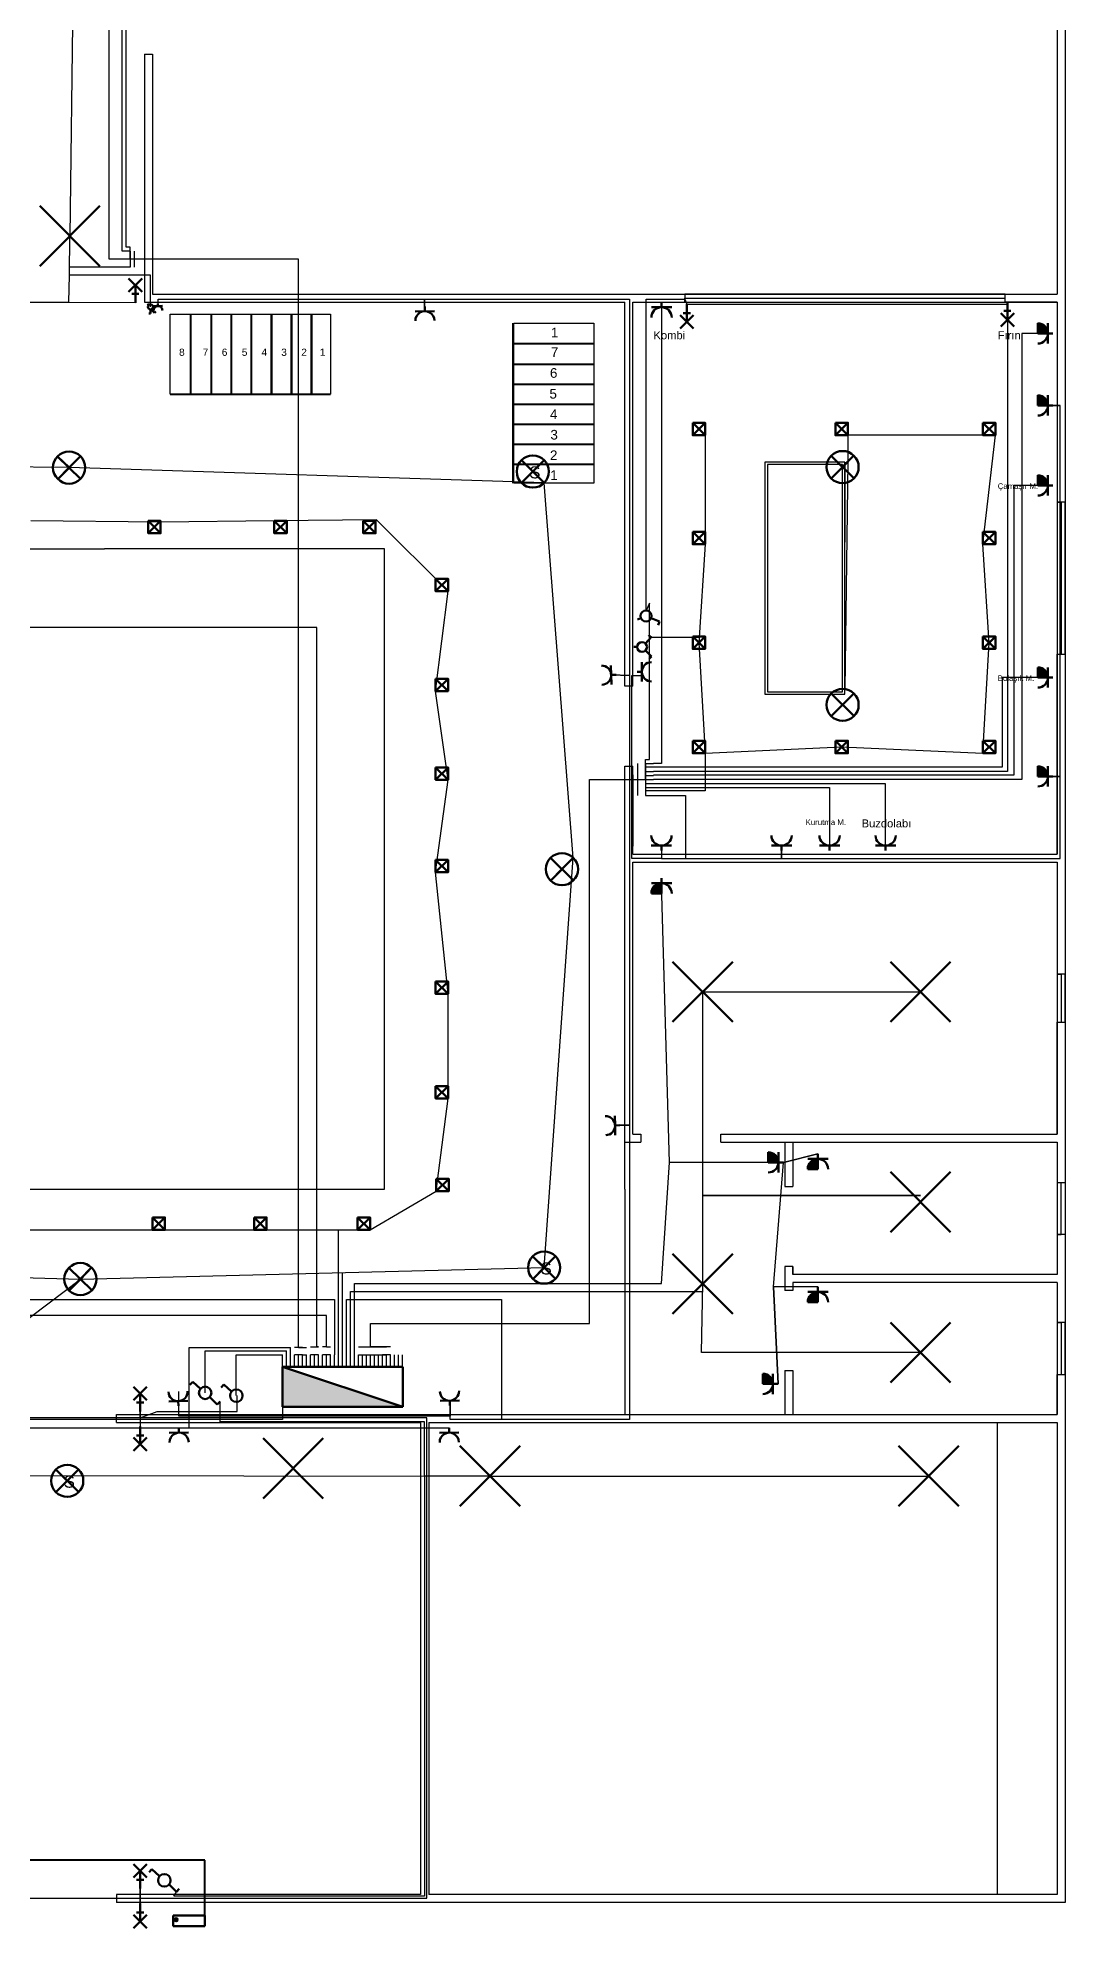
# Model space of a CAD drawing. Header units: millimetres. Extents: x 27207 to 63174, y 4783 to 28482.
# Drawn here: x 56600 to 57883, y 14230 to 16593 of the extents above; entities that cross this region are included whole.
import ezdxf

# ---------------------------------------------------------------- set-up
doc = ezdxf.new("R2010")
doc.units = ezdxf.units.MM
doc.header["$LTSCALE"] = 20
doc.linetypes.add('ACAD_ISO04W100', pattern=[30, 24, -3, 0, -3])
doc.layers.add('linye', color=200, linetype='Continuous')
doc.layers.add('semboller-tablosu', color=3, linetype='Continuous', lineweight=70)
doc.layers.add('Zil Zayıf Akım', color=241, linetype='ACAD_ISO04W100', lineweight=40)
doc.styles.add('Arial_3', font='Arial Unicode MS.ttf', dxfattribs={"height": 3})

msp = doc.modelspace()

# ---------------------------------------------------------------- hatches: boundary and pattern name
at = {"layer": 'semboller-tablosu'}
h = msp.add_hatch(color=7, dxfattribs=at)
h.dxf.hatch_style = 2
h.paths.add_polyline_path([(57848.452, 16223.2), (57861.137, 16223.2, 0.41421356), (57848.452, 16235.885)])
h = msp.add_hatch(color=7, dxfattribs=at)
h.dxf.hatch_style = 2
h.paths.add_polyline_path([(57848.452, 16133.2), (57861.137, 16133.2, 0.41421356), (57848.452, 16145.885)])
h = msp.add_hatch(color=7, dxfattribs=at)
h.dxf.hatch_style = 2
h.paths.add_polyline_path([(57848.452, 16033.2), (57861.137, 16033.2, 0.41421356), (57848.452, 16045.885)])
h = msp.add_hatch(color=7, dxfattribs=at)
h.dxf.hatch_style = 2
h.paths.add_polyline_path([(57848.452, 15793.2), (57861.137, 15793.2, 0.41421356), (57848.452, 15805.885)])
h = msp.add_hatch(color=7, dxfattribs=at)
h.dxf.hatch_style = 2
h.paths.add_polyline_path([(57848.452, 15669.631), (57861.137, 15669.631, 0.41421356), (57848.452, 15682.316)])
h = msp.add_hatch(color=7, dxfattribs=at)
h.dxf.hatch_style = 2
h.paths.add_polyline_path([(57378.516, 15523.46), (57378.516, 15536.145, 0.41421356), (57365.831, 15523.46)])
h = msp.add_hatch(color=7, dxfattribs=at)
h.dxf.hatch_style = 2
h.paths.add_polyline_path([(57511.865, 15187.278), (57524.551, 15187.278, 0.41421356), (57511.865, 15199.963)])
h = msp.add_hatch(color=7, dxfattribs=at)
h.dxf.hatch_style = 2
h.paths.add_polyline_path([(57573.892, 15178.944), (57573.892, 15191.629, 0.41421356), (57561.207, 15178.944)])
h = msp.add_hatch(color=7, dxfattribs=at)
h.dxf.hatch_style = 2
h.paths.add_polyline_path([(57573.892, 15012.659), (57573.892, 15025.344, 0.41421356), (57561.207, 15012.659)])
h = msp.add_hatch(color=7, dxfattribs=at)
h.dxf.hatch_style = 2
h.paths.add_polyline_path([(57055.564, 14881.665), (56905.058, 14931.833), (56905.058, 14881.665)])
h = msp.add_hatch(color=7, dxfattribs=at)
h.dxf.hatch_style = 2
h.paths.add_polyline_path([(57505.067, 14910.422), (57517.752, 14910.422, 0.41421356), (57505.067, 14923.107)])
h = msp.add_hatch(color=7, dxfattribs=at)
h.dxf.hatch_style = 2
h.paths.add_polyline_path([(56770.39, 14240.792, 1), (56774.269, 14240.792, 1)])

# ---------------------------------------------------------------- linework, layer by layer
for p, q in [((57882.694, 18282.316), (57882.694, 14262.316)), ((57872.694, 17062.316), (57872.694, 16272.316)), ((56732.694, 16572.316), (56732.694, 16272.316)), ((56732.694, 16572.316), (56742.694, 16572.316)), ((56742.694, 16572.316), (56742.694, 16272.316)), ((56732.694, 16272.316), (56732.694, 16262.316)), ((56732.694, 16262.316), (57332.694, 16262.316)), ((56742.694, 16272.316), (57872.694, 16272.316)), ((57332.694, 15953.944), (57332.694, 16262.316)), ((57342.694, 16262.316), (57872.694, 16262.316)), ((57342.694, 15953.944), (57342.694, 16262.316)), ((57807.694, 16272.316), (57407.694, 16272.316)), ((57407.694, 16272.316), (57407.694, 16262.316)), ((57407.694, 16262.316), (57407.694, 16267.316)), ((57407.694, 16267.316), (57807.694, 16267.316)), ((57807.694, 16262.316), (57807.694, 16272.316)), ((57872.694, 16262.316), (57807.694, 16262.316)), ((57872.694, 16262.316), (57872.694, 15572.316)), ((56765.017, 16147.458), (56765.017, 16247.458)), ((56765.017, 16247.458), (56965.017, 16247.458)), ((56790.017, 16147.458), (56790.017, 16247.458)), ((56791.017, 16147.458), (56791.017, 16247.458)), ((56796.541, 16247.458), (56835.03, 16247.458)), ((56816.017, 16147.458), (56816.017, 16247.458)), ((56817.017, 16147.458), (56817.017, 16247.458)), ((56841.017, 16147.458), (56841.017, 16247.458)), ((56842.017, 16147.458), (56842.017, 16247.458)), ((56866.017, 16147.458), (56866.017, 16247.458)), ((56867.017, 16147.458), (56867.017, 16247.458)), ((56887.412, 16247.458), (56942.739, 16247.458)), ((56891.017, 16147.458), (56891.017, 16247.458)), ((56892.017, 16147.458), (56892.017, 16247.458)), ((56916.017, 16147.458), (56916.017, 16247.458)), ((56917.017, 16147.458), (56917.017, 16247.458)), ((56941.017, 16147.458), (56941.017, 16247.458)), ((56942.017, 16147.458), (56942.017, 16247.458)), ((56965.017, 16247.458), (56965.017, 16147.458)), ((57192.881, 16036.191), (57192.881, 16236.191)), ((57193.881, 16036.191), (57193.881, 16236.191)), ((57193.881, 16236.191), (57293.881, 16236.191)), ((57293.881, 16236.191), (57293.881, 16036.191)), ((56965.017, 16216.671), (56965.017, 16171.571)), ((57193.881, 16211.191), (57293.881, 16211.191)), ((57193.881, 16210.191), (57293.881, 16210.191)), ((57193.881, 16185.191), (57293.881, 16185.191)), ((57193.881, 16184.191), (57293.881, 16184.191)), ((57293.881, 16204.667), (57293.881, 16166.178)), ((57193.881, 16160.191), (57293.881, 16160.191)), ((57193.881, 16159.191), (57293.881, 16159.191)), ((56965.017, 16147.458), (56765.017, 16147.458)), ((56965.017, 16146.458), (56765.017, 16146.458)), ((57193.881, 16135.191), (57293.881, 16135.191)), ((57193.881, 16134.191), (57293.881, 16134.191)), ((57293.881, 16113.796), (57293.881, 16058.468)), ((57193.881, 16110.191), (57293.881, 16110.191)), ((57193.881, 16109.191), (57293.881, 16109.191)), ((57193.881, 16085.191), (57293.881, 16085.191)), ((57193.881, 16084.191), (57293.881, 16084.191)), ((57193.881, 16060.191), (57293.881, 16060.191)), ((57193.881, 16059.191), (57293.881, 16059.191)), ((57293.881, 16036.191), (57193.881, 16036.191)), ((57263.094, 16036.191), (57217.994, 16036.191)), ((57882.694, 16012.316), (57872.694, 16012.316)), ((57872.694, 16012.316), (57877.694, 16012.316)), ((57877.694, 16012.316), (57877.694, 15822.316)), ((57882.694, 15822.316), (57882.694, 16012.316)), ((56582.694, 15953.944), (56682.694, 15953.944)), ((57032.694, 15953.944), (56682.694, 15953.944)), ((57032.694, 15153.944), (57032.694, 15953.944)), ((57332.694, 15782.316), (57332.694, 15953.944)), ((57342.694, 15782.316), (57342.694, 15953.944)), ((57872.694, 15572.316), (57872.694, 15822.316)), ((57872.694, 15822.316), (57882.694, 15822.316)), ((57332.694, 15682.316), (57342.694, 15682.316)), ((57332.694, 15153.944), (57332.694, 15582.316)), ((57342.694, 15572.316), (57342.694, 15582.316)), ((57342.694, 15572.316), (57342.694, 15582.316)), ((57342.694, 15572.316), (57872.694, 15572.316)), ((57342.694, 15562.316), (57872.694, 15562.316)), ((57342.694, 15222.316), (57342.694, 15562.316)), ((57872.694, 15562.316), (57872.694, 15222.316)), ((57882.694, 15422.316), (57872.694, 15422.316)), ((57872.694, 15422.316), (57877.694, 15422.316)), ((57877.694, 15422.316), (57877.694, 15362.316)), ((57882.694, 15362.316), (57882.694, 15422.316)), ((57872.694, 15222.316), (57872.694, 15362.316)), ((57872.694, 15362.316), (57882.694, 15362.316)), ((57342.694, 15222.316), (57352.694, 15222.316)), ((57342.694, 15222.316), (57352.694, 15222.316)), ((57352.694, 15222.316), (57352.694, 15212.316)), ((57452.694, 15222.316), (57872.694, 15222.316)), ((57452.694, 15212.316), (57452.694, 15222.316)), ((57332.694, 15212.316), (57352.694, 15212.316)), ((57452.694, 15212.316), (57872.694, 15212.316)), ((57532.694, 15212.316), (57532.694, 15157.316)), ((57542.694, 15212.316), (57542.694, 15157.316)), ((57872.694, 15212.316), (57872.694, 15047.316)), ((57872.694, 15212.316), (57872.694, 15052.316)), ((57872.694, 15212.316), (57872.694, 15162.316)), ((56232.694, 15153.944), (57032.694, 15153.944)), ((57332.694, 15153.944), (57332.694, 14872.316)), ((57532.694, 15157.316), (57542.694, 15157.316)), ((57872.694, 15162.316), (57882.694, 15162.316)), ((57877.694, 15097.316), (57877.694, 15162.316)), ((57882.694, 15162.316), (57882.694, 15097.316)), ((57882.694, 15097.316), (57872.694, 15097.316)), ((57872.694, 15097.316), (57877.694, 15097.316)), ((57532.694, 15057.316), (57532.694, 15027.316)), ((57542.694, 15057.316), (57532.694, 15057.316)), ((57542.694, 15057.316), (57542.694, 15047.316)), ((57542.694, 15047.316), (57542.694, 15057.316)), ((57542.694, 15027.316), (57532.694, 15027.316)), ((57872.694, 15047.316), (57542.694, 15047.316)), ((57542.694, 15037.316), (57542.694, 15027.316)), ((57872.694, 15037.316), (57542.694, 15037.316)), ((57542.694, 15037.316), (57542.694, 15027.316)), ((57872.694, 15037.316), (57872.694, 14872.316)), ((57882.694, 14987.316), (57872.694, 14987.316)), ((57872.694, 14987.316), (57877.694, 14987.316)), ((57877.694, 14987.316), (57877.694, 14922.316)), ((57882.694, 14922.316), (57882.694, 14987.316)), ((57532.694, 14927.316), (57532.694, 14872.316)), ((57532.694, 14927.316), (57542.694, 14927.316)), ((57542.694, 14927.316), (57542.694, 14872.316)), ((57872.694, 14872.316), (57872.694, 14922.316)), ((57872.694, 14922.316), (57882.694, 14922.316)), ((56697.694, 14872.316), (57872.694, 14872.316)), ((56697.694, 14862.316), (56697.694, 14872.316)), ((56697.694, 14862.316), (57077.694, 14862.316)), ((56697.694, 14862.316), (56882.694, 14862.316)), ((57077.694, 14862.316), (57077.694, 14272.316)), ((57087.694, 14862.316), (57872.694, 14862.316)), ((57087.694, 14862.316), (57087.694, 14272.316)), ((57797.694, 14862.316), (57797.694, 14272.316)), ((57872.694, 14862.316), (57872.694, 14272.316)), ((57077.694, 14272.316), (56697.694, 14272.316)), ((57077.694, 14272.316), (56697.694, 14272.316)), ((56697.694, 14272.316), (56697.694, 14262.316)), ((57872.694, 14272.316), (57087.694, 14272.316)), ((57872.694, 14272.316), (57087.694, 14272.316)), ((57882.694, 14262.316), (56697.694, 14262.316))]:
    msp.add_line(p, q)
at = {"ltscale": 75}
for p, q in [((57607.694, 16062.316), (57507.694, 16062.316)), ((57507.694, 16062.316), (57507.694, 15772.316)), ((57604.694, 16059.316), (57510.694, 16059.316)), ((57510.694, 16059.316), (57510.694, 15775.316)), ((57604.694, 15775.316), (57604.694, 16059.316)), ((57607.694, 15772.316), (57607.694, 16062.316)), ((57607.694, 16062.316), (57607.694, 15962.316)), ((57607.694, 15772.316), (57607.694, 15872.316)), ((57342.694, 15782.316), (57332.694, 15782.316)), ((57507.694, 15772.316), (57607.694, 15772.316)), ((57507.694, 15772.316), (57607.694, 15772.316)), ((57510.694, 15775.316), (57604.694, 15775.316)), ((57332.694, 15582.316), (57332.694, 15682.316)), ((57342.694, 15671.514), (57342.694, 15682.316)), ((57342.694, 15671.514), (57342.694, 15582.316))]:
    msp.add_line(p, q, dxfattribs=at)
at = {"layer": 'linye'}
for p, q in [((56688.452, 16315.885), (56688.452, 17225.885)), ((56710.058, 16330.885), (56710.058, 17225.885)), ((56650.152, 17169.082), (56639.519, 16344.888)), ((56705.058, 16325.885), (56705.058, 16779.583)), ((56638.887, 16295.885), (56639.519, 16344.888)), ((56710.058, 16325.885), (56705.058, 16325.885)), ((56715.058, 16330.885), (56710.058, 16330.885)), ((56715.058, 16325.885), (56710.058, 16325.885)), ((56715.058, 16325.885), (56715.058, 16330.885)), ((56715.058, 16315.885), (56715.058, 16325.885)), ((56715.058, 16325.885), (56715.058, 16305.885)), ((56720.058, 16325.885), (56720.058, 16305.885)), ((56715.058, 16305.885), (56638.887, 16305.885)), ((56715.058, 16315.885), (56688.452, 16315.885)), ((56925.058, 16315.885), (56715.058, 16315.885)), ((56925.058, 14960.885), (56925.058, 16315.885)), ((56638.451, 16262.152), (56638.887, 16295.885)), ((56740.119, 16295.885), (56638.887, 16295.885)), ((56740.119, 16256.374), (56740.119, 16295.885)), ((56721.316, 16261.33), (56543.703, 16262.152)), ((56543.703, 16262.152), (56638.451, 16262.152)), ((56749.627, 16257.402), (56749.627, 16265.885)), ((56749.627, 16265.885), (57082.558, 16265.885)), ((57082.558, 16265.885), (57082.558, 16256.961)), ((57082.558, 16256.961), (57082.558, 16265.885)), ((57082.558, 16265.885), (57338.452, 16265.885)), ((57338.452, 16265.885), (57338.452, 15795.885)), ((57359.165, 15877.053), (57359.165, 16265.885)), ((57359.165, 16265.885), (57407.694, 16265.885)), ((57378.516, 16255.885), (57378.516, 15685.885)), ((57407.694, 16265.885), (57410.079, 16259.84)), ((57410.079, 16259.84), (57810.534, 16259.84)), ((57810.534, 16251.338), (57810.534, 15675.885)), ((57867.48, 16223.2), (57828.452, 16223.2)), ((57828.452, 16223.2), (57828.452, 15665.885)), ((57876.452, 16133.2), (57867.48, 16133.2)), ((57867.48, 16133.2), (57876.452, 16133.2)), ((57876.452, 15669.631), (57876.452, 16133.2)), ((57432.957, 16096.018), (57432.957, 15959.625)), ((57795.499, 16096.018), (57611.241, 16096.018)), ((57611.241, 16096.018), (57611.241, 16062.808)), ((57779.995, 15959.625), (57795.499, 16096.018)), ((56638.538, 16055.469), (56049.453, 16062.334)), ((57232.028, 16036.478), (56638.538, 16055.469)), ((57611.241, 16062.808), (57607.694, 15778.85)), ((57268.289, 15567.899), (57232.028, 16036.478)), ((57861.137, 16033.2), (57818.452, 16033.2)), ((57818.452, 16033.2), (57818.452, 15671.2)), ((56752.862, 15987.41), (56590.857, 15988.904)), ((56894.924, 15988.904), (56752.862, 15987.41)), ((57022.732, 15990.249), (56894.924, 15988.904)), ((57111.911, 15901.07), (57022.732, 15990.249)), ((57432.957, 15959.625), (57425.205, 15836.725)), ((57787.747, 15836.725), (57779.995, 15959.625)), ((57096.408, 15776.162), (57111.911, 15901.07)), ((57363.452, 15885.885), (57359.165, 15877.053)), ((57363.452, 15690.885), (57363.452, 15885.885)), ((56948.058, 15855.885), (55888.452, 15855.885)), ((56948.058, 14956.833), (56948.058, 15855.885)), ((57365.441, 15843.497), (57425.632, 15843.497)), ((57425.205, 15836.725), (57432.957, 15698.612)), ((57779.995, 15698.612), (57787.747, 15836.725)), ((57338.452, 15795.885), (57315.685, 15796.392)), ((57315.685, 15796.392), (57338.452, 15795.885)), ((57338.452, 15795.885), (57338.452, 15233.849)), ((57341.452, 15566.857), (57341.452, 15795.885)), ((57341.452, 15795.885), (57353.997, 15795.885)), ((57861.137, 15793.2), (57804.137, 15793.2)), ((57804.137, 15793.2), (57804.137, 15681.2)), ((57111.911, 15665.321), (57096.408, 15776.162)), ((57358.452, 15685.885), (57358.452, 15690.885)), ((57358.452, 15690.885), (57363.452, 15690.885)), ((57432.957, 15698.612), (57603.489, 15706.364)), ((57432.957, 15698.612), (57432.957, 15651.612)), ((57603.489, 15706.364), (57779.995, 15698.612)), ((57096.408, 15549.736), (57111.911, 15665.321)), ((57111.911, 15665.321), (57111.911, 15665.321)), ((57288.452, 14985.885), (57288.452, 15665.885)), ((57288.452, 15665.885), (57358.452, 15665.885)), ((57348.452, 15685.885), (57348.452, 15645.885)), ((57358.452, 15665.885), (57358.452, 15685.885)), ((57358.452, 15685.885), (57358.452, 15645.885)), ((57358.452, 15685.885), (57368.452, 15685.885)), ((57804.137, 15681.2), (57358.452, 15681.2)), ((57358.452, 15675.885), (57368.452, 15675.885)), ((57358.452, 15670.885), (57368.452, 15670.885)), ((57358.452, 15665.885), (57368.452, 15665.885)), ((57378.516, 15685.885), (57368.452, 15685.885)), ((57810.534, 15675.885), (57368.452, 15675.885)), ((57818.452, 15671.2), (57368.452, 15671.2)), ((57828.452, 15665.885), (57368.452, 15665.885)), ((57876.452, 15669.631), (57867.48, 15669.631)), ((57867.48, 15669.631), (57876.452, 15669.631)), ((57876.452, 15566.857), (57876.452, 15669.631)), ((57658.452, 15660.2), (57358.452, 15660.2)), ((57358.452, 15655.885), (57368.452, 15655.885)), ((57432.957, 15651.612), (57358.452, 15651.612)), ((57358.452, 15645.885), (57368.452, 15645.885)), ((57368.452, 15655.885), (57588.452, 15655.885)), ((57368.452, 15645.885), (57408.452, 15645.885)), ((57408.452, 15645.885), (57408.452, 15566.857)), ((57588.452, 15655.885), (57588.452, 15583.2)), ((57658.452, 15583.2), (57658.452, 15660.2)), ((57378.452, 15576.857), (57378.452, 15566.857)), ((57528.452, 15566.857), (57528.452, 15576.857)), ((57528.452, 15576.857), (57528.452, 15566.857)), ((57111.911, 15397.839), (57096.408, 15549.736)), ((57231.848, 15055.754), (57268.289, 15567.899)), ((57378.452, 15566.857), (57341.452, 15566.857)), ((57378.452, 15566.857), (57528.452, 15566.857)), ((57528.452, 15566.857), (57876.452, 15566.857)), ((57388.452, 15187.278), (57378.516, 15536.145)), ((57111.911, 15267.188), (57111.911, 15397.839)), ((57429.952, 15145.885), (57429.952, 15400.384)), ((57429.952, 15400.384), (57701.982, 15400.384)), ((57097.212, 15151.22), (57111.911, 15267.188)), ((57338.452, 15233.849), (57326.524, 15233.59)), ((57326.524, 15233.59), (57338.452, 15233.849)), ((57338.452, 15233.849), (57338.452, 14865.885)), ((57530.893, 15187.278), (57573.892, 15197.972)), ((57573.892, 15197.972), (57530.893, 15187.278)), ((57378.452, 15035.885), (57388.452, 15187.278)), ((57530.893, 15187.278), (57388.452, 15187.278)), ((57518.452, 15031.687), (57530.893, 15187.278)), ((57014.496, 15102.89), (57097.212, 15151.22)), ((57429.952, 15035.503), (57429.952, 15145.885)), ((57429.952, 15145.885), (57701.982, 15145.885)), ((57701.982, 15145.885), (57429.952, 15145.885)), ((56581.659, 15102.89), (56758.238, 15102.89)), ((56758.238, 15102.89), (56869.643, 15102.89)), ((56869.643, 15102.89), (57014.496, 15102.89)), ((56975.058, 14946.833), (56975.058, 15102.89)), ((56049.453, 15058.52), (56652.638, 15041.474)), ((56652.638, 15041.474), (57231.848, 15055.754)), ((56980.058, 14946.833), (56980.058, 15049.546)), ((56453.81, 14891.111), (56652.638, 15041.474)), ((56990.058, 14946.833), (56990.058, 15025.885)), ((56990.058, 15025.885), (57429.784, 15025.885)), ((56995.058, 14946.833), (56995.058, 15035.885)), ((56995.058, 15035.885), (57378.452, 15035.885)), ((57428.452, 14949.701), (57429.952, 15035.503)), ((57573.892, 15031.687), (57518.452, 15031.687)), ((57518.452, 15031.687), (57524.094, 14910.422)), ((57524.094, 14910.422), (57518.452, 15031.687)), ((56522.893, 15015.885), (56970.058, 15015.885)), ((56970.058, 15015.885), (56970.058, 14946.833)), ((56985.058, 14946.833), (56985.058, 15015.885)), ((56985.058, 15015.885), (57178.452, 15015.885)), ((57178.452, 15015.885), (57178.452, 14865.885)), ((56960.058, 14995.885), (55918.452, 14995.885)), ((56960.058, 14956.833), (56960.058, 14995.885)), ((57015.058, 14956.833), (57015.058, 14985.885)), ((57015.058, 14985.885), (57288.452, 14985.885)), ((56788.452, 14855.52), (56788.452, 14955.885)), ((56788.452, 14955.885), (56915.058, 14955.885)), ((56915.058, 14931.833), (56915.058, 14955.885)), ((56930.058, 14955.885), (56920.058, 14955.885)), ((56925.058, 14955.885), (56925.058, 14960.885)), ((56925.058, 14955.885), (56930.058, 14955.885)), ((56930.058, 14955.885), (56935.058, 14955.885)), ((56940.058, 14956.833), (56950.058, 14956.833)), ((56950.058, 14956.833), (56948.058, 14956.833)), ((56960.058, 14956.833), (56955.058, 14956.833)), ((56960.058, 14956.833), (56965.058, 14956.833)), ((56960.058, 14956.833), (56965.058, 14956.833)), ((57000.058, 14956.833), (57035.058, 14956.833)), ((57035.058, 14956.833), (57015.058, 14956.833)), ((57040.058, 14956.833), (57030.058, 14956.833)), ((56808.545, 14899.185), (56808.545, 14951.833)), ((56808.545, 14951.833), (56847.414, 14951.833)), ((56847.414, 14951.833), (56910.058, 14951.833)), ((56847.414, 14895.801), (56847.414, 14946.833)), ((56847.414, 14946.833), (56905.058, 14946.833)), ((56905.058, 14931.833), (56905.058, 14946.833)), ((56910.058, 14931.833), (56910.058, 14951.833)), ((56920.058, 14931.833), (56920.058, 14946.833)), ((56930.058, 14946.833), (56920.058, 14946.833)), ((56925.058, 14931.833), (56925.058, 14946.833)), ((56930.058, 14931.833), (56930.058, 14946.833)), ((56930.058, 14946.833), (56935.058, 14946.833)), ((56935.058, 14931.833), (56935.058, 14946.833)), ((56940.058, 14931.833), (56940.058, 14946.833)), ((56950.058, 14946.833), (56940.058, 14946.833)), ((56945.058, 14931.833), (56945.058, 14946.833)), ((56950.058, 14931.833), (56950.058, 14946.833)), ((56955.058, 14931.833), (56955.058, 14946.833)), ((56960.058, 14946.833), (56955.058, 14946.833)), ((56960.058, 14931.833), (56960.058, 14946.833)), ((56965.058, 14946.833), (56960.058, 14946.833)), ((56965.058, 14931.833), (56965.058, 14946.833)), ((56970.058, 14931.833), (56970.058, 14946.833)), ((56975.058, 14931.833), (56975.058, 14946.833)), ((56980.058, 14931.833), (56980.058, 14946.833)), ((56985.058, 14931.833), (56985.058, 14946.833)), ((56990.058, 14931.833), (56990.058, 14946.833)), ((56995.058, 14931.833), (56995.058, 14946.833)), ((57000.058, 14931.833), (57000.058, 14946.833)), ((57000.058, 14946.833), (57035.058, 14946.833)), ((57005.058, 14931.833), (57005.058, 14946.833)), ((57010.058, 14931.833), (57010.058, 14946.833)), ((57015.058, 14931.833), (57015.058, 14946.833)), ((57020.058, 14931.833), (57020.058, 14946.833)), ((57025.058, 14931.833), (57025.058, 14946.833)), ((57030.058, 14931.833), (57030.058, 14946.833)), ((57040.058, 14946.833), (57030.058, 14946.833)), ((57035.058, 14931.833), (57035.058, 14946.833)), ((57040.058, 14931.833), (57040.058, 14946.833)), ((57045.058, 14931.833), (57045.058, 14946.833)), ((57050.058, 14931.833), (57050.058, 14946.833)), ((57055.058, 14931.833), (57055.058, 14946.833)), ((57701.982, 14949.701), (57428.452, 14949.701)), ((56775.559, 14869.959), (56775.559, 14900.868)), ((56827.368, 14863.203), (56827.311, 14888.52)), ((56848.452, 14876.05), (56848.452, 14895.885)), ((57114.704, 14865.885), (57114.704, 14883.459)), ((57114.704, 14883.459), (57114.704, 14869.959)), ((56905.058, 14865.885), (56185.058, 14865.885)), ((57085.268, 14867.949), (56549.655, 14867.949)), ((56727.268, 14867.949), (56727.268, 14876.05)), ((56727.268, 14876.05), (56727.268, 14857.303)), ((56727.268, 14867.949), (56748.452, 14876.05)), ((57085.268, 14867.949), (56727.268, 14867.949)), ((56748.452, 14876.05), (56848.452, 14876.05)), ((57114.704, 14869.959), (56775.559, 14869.959)), ((57082.368, 14863.203), (56827.368, 14863.203)), ((56905.058, 14881.665), (56905.058, 14865.885)), ((57082.368, 14795.203), (57082.368, 14863.203)), ((57085.268, 14859.949), (57085.268, 14867.949)), ((57085.268, 14857.949), (57085.268, 14859.949)), ((57338.452, 14865.885), (57114.704, 14865.885)), ((56494.424, 14855.52), (56775.624, 14855.52)), ((56775.624, 14855.52), (57113.446, 14855.52)), ((57085.268, 14267.949), (57085.268, 14857.949)), ((55594.626, 14797.254), (57164.368, 14795.203)), ((57164.368, 14795.203), (57082.368, 14795.203)), ((57082.368, 14795.203), (57082.368, 14270.203)), ((57164.368, 14795.203), (57712.143, 14795.203)), ((56727.268, 14267.949), (56727.268, 14279.678)), ((56727.268, 14279.678), (56727.268, 14260.931)), ((56769.368, 14270.203), (56772.555, 14275.641)), ((57082.368, 14270.203), (56769.368, 14270.203)), ((56549.655, 14267.949), (56727.268, 14267.949)), ((56727.268, 14260.931), (56727.268, 14267.949)), ((56727.268, 14267.949), (57085.268, 14267.949))]:
    msp.add_line(p, q, dxfattribs=at)
at = {"layer": 'semboller-tablosu'}
for p, q in [((56677.145, 16307.261), (56601.892, 16382.514)), ((56677.145, 16382.514), (56601.892, 16307.261)), ((56729.689, 16292.031), (56712.943, 16275.285)), ((56712.943, 16292.031), (56729.689, 16275.285)), ((56721.316, 16283.658), (56721.316, 16261.33)), ((56725.781, 16272.494), (56716.85, 16272.494)), ((56721.316, 16261.33), (56721.316, 16272.494)), ((56721.316, 16272.494), (56725.781, 16272.494)), ((56737.887, 16258.606), (56736.399, 16260.094)), ((56740.119, 16253.218), (56740.119, 16247.956)), ((56755.11, 16257.506), (56744.143, 16257.299)), ((56744.143, 16257.299), (56749.627, 16257.402)), ((56749.627, 16257.402), (56749.575, 16260.144)), ((57082.839, 16250.956), (57082.726, 16256.961)), ((57391.201, 16255.885), (57365.831, 16255.885)), ((57365.831, 16255.885), (57378.516, 16255.885)), ((57378.516, 16255.885), (57378.516, 16262.228)), ((57410.079, 16237.512), (57410.079, 16259.84)), ((57410.079, 16259.84), (57410.079, 16248.676)), ((57810.534, 16240.174), (57810.534, 16262.502)), ((57810.534, 16262.502), (57810.534, 16251.338)), ((56740.119, 16247.956), (56738.015, 16247.956)), ((56741.071, 16252.936), (56745.436, 16249.001)), ((56745.436, 16249.001), (56747.01, 16250.746)), ((57094.849, 16251.182), (57070.829, 16250.731)), ((57070.829, 16250.731), (57082.839, 16250.956)), ((57418.452, 16229.139), (57401.706, 16245.885)), ((57401.706, 16229.139), (57418.452, 16245.885)), ((57414.545, 16248.676), (57405.614, 16248.676)), ((57410.079, 16248.676), (57414.545, 16248.676)), ((57818.907, 16231.801), (57802.161, 16248.547)), ((57802.161, 16231.801), (57818.907, 16248.547)), ((57815, 16251.338), (57806.069, 16251.338)), ((57810.534, 16251.338), (57815, 16251.338)), ((57848.452, 16223.2), (57848.452, 16235.885)), ((57861.137, 16210.515), (57861.137, 16235.885)), ((57861.137, 16235.885), (57861.137, 16223.2)), ((57861.137, 16223.2), (57848.452, 16223.2)), ((57861.137, 16223.2), (57867.48, 16223.2)), ((57848.452, 16133.2), (57848.452, 16145.885)), ((57861.137, 16120.515), (57861.137, 16145.885)), ((57861.137, 16145.885), (57861.137, 16133.2)), ((57861.137, 16133.2), (57848.452, 16133.2)), ((57861.137, 16133.2), (57867.48, 16133.2)), ((56638.538, 16055.469), (56624.259, 16069.569)), ((56624.259, 16069.569), (56652.818, 16041.37)), ((56652.638, 16069.749), (56624.439, 16041.19)), ((56638.538, 16055.469), (56652.638, 16069.749)), ((57217.748, 16050.578), (57203.469, 16064.678)), ((57203.469, 16064.678), (57232.028, 16036.478)), ((57231.848, 16064.858), (57203.649, 16036.298)), ((57217.748, 16050.578), (57231.848, 16064.858)), ((57604.694, 16056.178), (57590.414, 16070.278)), ((57590.414, 16070.278), (57618.974, 16042.079)), ((57618.794, 16070.458), (57590.594, 16041.899)), ((57604.694, 16056.178), (57618.794, 16070.458)), ((56624.439, 16041.19), (56638.538, 16055.469)), ((57203.649, 16036.298), (57217.748, 16050.578)), ((57590.594, 16041.899), (57604.694, 16056.178)), ((57848.452, 16033.2), (57848.452, 16045.885)), ((57861.137, 16020.515), (57861.137, 16045.885)), ((57861.137, 16045.885), (57861.137, 16033.2)), ((57861.137, 16033.2), (57848.452, 16033.2)), ((57861.137, 16033.2), (57867.48, 16033.2)), ((57352.762, 15867.534), (57348.493, 15865.798)), ((57365.535, 15867.454), (57376.152, 15862.978)), ((57376.152, 15862.978), (57374.362, 15858.731)), ((57348.059, 15831.374), (57343.926, 15831.411)), ((57358.452, 15835.885), (57365.441, 15843.497)), ((57365.441, 15843.497), (57362.397, 15846.292)), ((57315.945, 15784.383), (57315.424, 15808.401)), ((57315.424, 15808.401), (57315.685, 15796.392)), ((57354.085, 15788.173), (57353.81, 15812.196)), ((57353.81, 15812.196), (57353.947, 15800.185)), ((57358.603, 15826.894), (57365.844, 15819.522)), ((57365.844, 15819.522), (57362.895, 15816.625)), ((57848.452, 15793.2), (57848.452, 15805.885)), ((57861.137, 15780.515), (57861.137, 15805.885)), ((57861.137, 15805.885), (57861.137, 15793.2)), ((57315.685, 15796.392), (57321.689, 15796.522)), ((57353.947, 15800.185), (57347.942, 15800.116)), ((57861.137, 15793.2), (57848.452, 15793.2)), ((57861.137, 15793.2), (57867.48, 15793.2)), ((57604.694, 15759.008), (57590.414, 15773.108)), ((57590.414, 15773.108), (57618.974, 15744.909)), ((57618.794, 15773.288), (57590.594, 15744.729)), ((57590.594, 15744.729), (57604.694, 15759.008)), ((57604.694, 15759.008), (57618.794, 15773.288)), ((57848.452, 15669.631), (57848.452, 15682.316)), ((57861.137, 15669.631), (57848.452, 15669.631)), ((57861.137, 15656.946), (57861.137, 15682.316)), ((57861.137, 15682.316), (57861.137, 15669.631)), ((57861.137, 15669.631), (57867.48, 15669.631)), ((57365.767, 15583.2), (57391.137, 15583.2)), ((57391.137, 15583.2), (57378.452, 15583.2)), ((57378.452, 15583.2), (57378.452, 15576.857)), ((57515.767, 15583.2), (57541.137, 15583.2)), ((57541.137, 15583.2), (57528.452, 15583.2)), ((57528.452, 15583.2), (57528.452, 15576.857)), ((57575.767, 15583.2), (57601.137, 15583.2)), ((57601.137, 15583.2), (57588.452, 15583.2)), ((57588.452, 15583.2), (57588.452, 15576.857)), ((57645.767, 15583.2), (57671.137, 15583.2)), ((57671.137, 15583.2), (57658.452, 15583.2)), ((57658.452, 15583.2), (57658.452, 15576.857)), ((57254.189, 15553.619), (57239.91, 15567.719)), ((57239.91, 15567.719), (57268.469, 15539.52)), ((57268.289, 15567.899), (57240.09, 15539.34)), ((57240.09, 15539.34), (57254.189, 15553.619)), ((57254.189, 15553.619), (57268.289, 15567.899)), ((57391.201, 15536.145), (57365.831, 15536.145)), ((57365.831, 15536.145), (57378.516, 15536.145)), ((57378.516, 15523.46), (57365.831, 15523.46)), ((57378.516, 15536.145), (57378.516, 15542.487)), ((57378.516, 15536.145), (57378.516, 15523.46)), ((57467.579, 15362.758), (57392.326, 15438.011)), ((57467.579, 15438.011), (57392.326, 15362.758)), ((57739.609, 15362.758), (57664.356, 15438.011)), ((57739.609, 15438.011), (57664.356, 15362.758)), ((57320.78, 15221.451), (57320.259, 15245.469)), ((57320.259, 15245.469), (57320.519, 15233.46)), ((57320.519, 15233.46), (57326.524, 15233.59)), ((57511.865, 15187.278), (57511.865, 15199.963)), ((57524.551, 15174.593), (57524.551, 15199.963)), ((57524.551, 15199.963), (57524.551, 15187.278)), ((57586.577, 15191.629), (57561.207, 15191.629)), ((57561.207, 15191.629), (57573.892, 15191.629)), ((57573.892, 15191.629), (57573.892, 15197.972)), ((57573.892, 15191.629), (57573.892, 15178.944)), ((57524.551, 15187.278), (57511.865, 15187.278)), ((57524.551, 15187.278), (57530.893, 15187.278)), ((57573.892, 15178.944), (57561.207, 15178.944)), ((57739.609, 15100.024), (57664.356, 15175.277)), ((57739.609, 15175.277), (57664.356, 15100.024)), ((57467.579, 14997.876), (57392.326, 15073.13)), ((57467.579, 15073.13), (57392.326, 14997.876)), ((56652.638, 15041.474), (56638.358, 15055.574)), ((56638.358, 15055.574), (56666.917, 15027.375)), ((56666.737, 15055.754), (56638.538, 15027.195)), ((56652.638, 15041.474), (56666.737, 15055.754)), ((57231.848, 15055.754), (57217.568, 15069.853)), ((57217.568, 15069.853), (57246.127, 15041.654)), ((57245.947, 15070.033), (57217.748, 15041.474)), ((57217.748, 15041.474), (57231.848, 15055.754)), ((57231.848, 15055.754), (57245.947, 15070.033)), ((56638.538, 15027.195), (56652.638, 15041.474)), ((57586.577, 15025.344), (57561.207, 15025.344)), ((57561.207, 15025.344), (57573.892, 15025.344)), ((57573.892, 15025.344), (57573.892, 15031.687)), ((57573.892, 15025.344), (57573.892, 15012.659)), ((57573.892, 15012.659), (57561.207, 15012.659)), ((57739.609, 14912.075), (57664.356, 14987.328)), ((57739.609, 14987.328), (57664.356, 14912.075)), ((56905.058, 14931.833), (57055.564, 14931.833)), ((56905.058, 14881.665), (56905.058, 14931.833)), ((56905.058, 14931.833), (57055.564, 14881.665)), ((57055.564, 14881.665), (57055.564, 14931.833)), ((56735.641, 14906.751), (56718.895, 14890.005)), ((56718.895, 14906.751), (56735.641, 14890.005)), ((56793.071, 14913.138), (56789.583, 14909.269)), ((56802.742, 14904.418), (56793.071, 14913.138)), ((56831.94, 14909.753), (56828.452, 14905.885)), ((56841.611, 14901.033), (56831.94, 14909.753)), ((57505.067, 14910.422), (57505.067, 14923.107)), ((57517.752, 14910.422), (57505.067, 14910.422)), ((57517.752, 14897.737), (57517.752, 14923.107)), ((57517.752, 14923.107), (57517.752, 14910.422)), ((57517.752, 14910.422), (57524.094, 14910.422)), ((56731.733, 14887.214), (56722.802, 14887.214)), ((56727.268, 14898.378), (56727.268, 14876.05)), ((56727.268, 14876.05), (56727.268, 14887.214)), ((56727.268, 14887.214), (56731.733, 14887.214)), ((56762.99, 14888.504), (56787.003, 14889.219)), ((56787.003, 14889.219), (56774.996, 14888.862)), ((56774.996, 14888.862), (56775.175, 14882.858)), ((56814.492, 14894.017), (56823.65, 14884.859)), ((56823.65, 14884.859), (56827.311, 14888.52)), ((57101.995, 14889.105), (57126.008, 14889.82)), ((57126.008, 14889.82), (57114.002, 14889.462)), ((57114.002, 14889.462), (57114.181, 14883.459)), ((57055.564, 14881.665), (56905.058, 14881.665)), ((56735.641, 14826.602), (56718.895, 14843.348)), ((56718.895, 14826.602), (56735.641, 14843.348)), ((56731.733, 14846.139), (56722.802, 14846.139)), ((56727.268, 14834.975), (56727.268, 14857.303)), ((56727.268, 14857.303), (56727.268, 14846.139)), ((56727.268, 14846.139), (56731.733, 14846.139)), ((56787.746, 14849.741), (56763.727, 14849.289)), ((56763.727, 14849.289), (56775.736, 14849.515)), ((56775.736, 14849.515), (56775.624, 14855.52)), ((56956.06, 14767.186), (56880.807, 14842.439)), ((56956.06, 14842.439), (56880.807, 14767.186)), ((57125.229, 14849.741), (57101.21, 14849.289)), ((57101.21, 14849.289), (57113.22, 14849.515)), ((57113.22, 14849.515), (57113.107, 14855.52)), ((57201.995, 14757.576), (57126.742, 14832.829)), ((57201.995, 14832.829), (57126.742, 14757.576)), ((57749.77, 14757.576), (57674.517, 14832.829)), ((57749.77, 14832.829), (57674.517, 14757.576)), ((56636.292, 14789.258), (56622.012, 14803.358)), ((56622.012, 14803.358), (56650.571, 14775.159)), ((56650.391, 14803.538), (56622.192, 14774.979)), ((56622.192, 14774.979), (56636.292, 14789.258)), ((56636.292, 14789.258), (56650.391, 14803.538)), ((56735.641, 14310.379), (56718.895, 14293.633)), ((56718.895, 14310.379), (56735.641, 14293.633)), ((56727.268, 14302.006), (56727.268, 14279.678)), ((56741.976, 14303.919), (56738.488, 14300.051)), ((56751.647, 14295.199), (56741.976, 14303.919)), ((56731.733, 14290.842), (56722.802, 14290.842)), ((56727.268, 14279.678), (56727.268, 14290.842)), ((56727.268, 14290.842), (56731.733, 14290.842)), ((56763.397, 14284.799), (56772.555, 14275.641)), ((56772.555, 14275.641), (56776.216, 14279.301)), ((56735.641, 14230.23), (56718.895, 14246.976)), ((56718.895, 14230.23), (56735.641, 14246.976)), ((56731.733, 14249.767), (56722.802, 14249.767)), ((56727.268, 14238.603), (56727.268, 14260.931)), ((56727.268, 14260.931), (56727.268, 14249.767)), ((56727.268, 14249.767), (56731.733, 14249.767)), ((56768.452, 14246.02), (56808.041, 14246.02)), ((56768.452, 14232.824), (56768.452, 14246.02)), ((56808.041, 14246.02), (56808.041, 14232.824)), ((56808.041, 14232.824), (56768.452, 14232.824))]:
    msp.add_line(p, q, dxfattribs=at)
at = {"layer": 'semboller-tablosu', "ltscale": 75}
for p, q in [((57417.454, 16096.018), (57432.957, 16111.522)), ((57432.957, 16096.018), (57417.454, 16111.522)), ((57432.957, 16111.522), (57432.957, 16096.018)), ((57595.737, 16096.018), (57611.241, 16111.522)), ((57611.241, 16096.018), (57595.737, 16111.522)), ((57611.241, 16111.522), (57611.241, 16096.018)), ((57779.995, 16096.018), (57795.499, 16111.522)), ((57795.499, 16096.018), (57779.995, 16111.522)), ((57795.499, 16111.522), (57795.499, 16096.018)), ((56737.359, 15973.401), (56752.862, 15988.904)), ((56752.862, 15973.401), (56737.359, 15988.904)), ((56894.924, 15973.401), (56910.427, 15988.904)), ((56910.427, 15973.401), (56894.924, 15988.904)), ((57005.885, 15973.401), (57021.388, 15988.904)), ((57021.388, 15973.401), (57005.885, 15988.904)), ((57417.454, 15959.625), (57432.957, 15975.128)), ((57432.957, 15959.625), (57417.454, 15975.128)), ((57432.957, 15975.128), (57432.957, 15959.625)), ((57779.995, 15959.625), (57795.499, 15975.128)), ((57795.499, 15959.625), (57779.995, 15975.128)), ((57795.499, 15975.128), (57795.499, 15959.625)), ((57096.408, 15901.07), (57111.911, 15916.573)), ((57111.911, 15901.07), (57096.408, 15916.573)), ((57111.911, 15916.573), (57111.911, 15901.07)), ((57417.454, 15828.974), (57432.957, 15844.477)), ((57432.957, 15828.974), (57417.454, 15844.477)), ((57432.957, 15844.477), (57432.957, 15828.974)), ((57779.995, 15828.974), (57795.499, 15844.477)), ((57795.499, 15828.974), (57779.995, 15844.477)), ((57795.499, 15844.477), (57795.499, 15828.974)), ((57096.408, 15776.162), (57111.911, 15791.665)), ((57111.911, 15776.162), (57096.408, 15791.665)), ((57111.911, 15791.665), (57111.911, 15776.162)), ((57417.454, 15698.612), (57432.957, 15714.115)), ((57432.957, 15698.612), (57417.454, 15714.115)), ((57432.957, 15714.115), (57432.957, 15698.612)), ((57595.737, 15698.612), (57611.241, 15714.115)), ((57611.241, 15698.612), (57595.737, 15714.115)), ((57611.241, 15714.115), (57611.241, 15698.612)), ((57779.995, 15698.612), (57795.499, 15714.115)), ((57795.499, 15698.612), (57779.995, 15714.115)), ((57795.499, 15714.115), (57795.499, 15698.612)), ((57096.408, 15665.321), (57111.911, 15680.824)), ((57111.911, 15665.321), (57096.408, 15680.824)), ((57111.911, 15680.824), (57111.911, 15665.321)), ((57096.408, 15549.736), (57111.911, 15565.239)), ((57111.911, 15549.736), (57096.408, 15565.239)), ((57111.911, 15565.239), (57111.911, 15549.736)), ((57096.408, 15397.839), (57111.911, 15413.342)), ((57111.911, 15397.839), (57096.408, 15413.342)), ((57111.911, 15413.342), (57111.911, 15397.839)), ((57096.408, 15267.188), (57111.911, 15282.691)), ((57111.911, 15267.188), (57096.408, 15282.691)), ((57111.911, 15282.691), (57111.911, 15267.188)), ((57097.212, 15151.22), (57112.715, 15166.723)), ((57112.715, 15151.22), (57097.212, 15166.723)), ((57112.715, 15166.723), (57112.715, 15151.22)), ((56742.735, 15102.89), (56758.238, 15118.393)), ((56758.238, 15102.89), (56742.735, 15118.393)), ((56758.238, 15118.393), (56758.238, 15102.89)), ((56869.643, 15102.89), (56885.146, 15118.393)), ((56885.146, 15102.89), (56869.643, 15118.393)), ((56885.146, 15118.393), (56885.146, 15102.89)), ((56998.992, 15102.89), (57014.496, 15118.393)), ((57014.496, 15102.89), (56998.992, 15118.393)), ((57014.496, 15118.393), (57014.496, 15102.89))]:
    msp.add_line(p, q, dxfattribs=at)
for points in [[(57417.454, 16111.522), (57432.957, 16111.522), (57432.957, 16096.018), (57417.454, 16096.018)], [(57595.737, 16111.522), (57611.241, 16111.522), (57611.241, 16096.018), (57595.737, 16096.018)], [(57779.995, 16111.522), (57795.499, 16111.522), (57795.499, 16096.018), (57779.995, 16096.018)], [(56737.359, 15988.904), (56752.862, 15988.904), (56752.862, 15973.401), (56737.359, 15973.401)], [(56894.924, 15988.904), (56910.427, 15988.904), (56910.427, 15973.401), (56894.924, 15973.401)], [(57005.885, 15988.904), (57021.388, 15988.904), (57021.388, 15973.401), (57005.885, 15973.401)], [(57417.454, 15975.128), (57432.957, 15975.128), (57432.957, 15959.625), (57417.454, 15959.625)], [(57779.995, 15975.128), (57795.499, 15975.128), (57795.499, 15959.625), (57779.995, 15959.625)], [(57096.408, 15916.573), (57111.911, 15916.573), (57111.911, 15901.07), (57096.408, 15901.07)], [(57417.454, 15844.477), (57432.957, 15844.477), (57432.957, 15828.974), (57417.454, 15828.974)], [(57779.995, 15844.477), (57795.499, 15844.477), (57795.499, 15828.974), (57779.995, 15828.974)], [(57096.408, 15791.665), (57111.911, 15791.665), (57111.911, 15776.162), (57096.408, 15776.162)], [(57417.454, 15714.115), (57432.957, 15714.115), (57432.957, 15698.612), (57417.454, 15698.612)], [(57595.737, 15714.115), (57611.241, 15714.115), (57611.241, 15698.612), (57595.737, 15698.612)], [(57779.995, 15714.115), (57795.499, 15714.115), (57795.499, 15698.612), (57779.995, 15698.612)], [(57096.408, 15680.824), (57111.911, 15680.824), (57111.911, 15665.321), (57096.408, 15665.321)], [(57096.408, 15565.239), (57111.911, 15565.239), (57111.911, 15549.736), (57096.408, 15549.736)], [(57096.408, 15413.342), (57111.911, 15413.342), (57111.911, 15397.839), (57096.408, 15397.839)], [(57096.408, 15282.691), (57111.911, 15282.691), (57111.911, 15267.188), (57096.408, 15267.188)], [(57097.212, 15166.723), (57112.715, 15166.723), (57112.715, 15151.22), (57097.212, 15151.22)], [(56742.735, 15118.393), (56758.238, 15118.393), (56758.238, 15102.89), (56742.735, 15102.89)], [(56869.643, 15118.393), (56885.146, 15118.393), (56885.146, 15102.89), (56869.643, 15102.89)], [(56998.992, 15118.393), (57014.496, 15118.393), (57014.496, 15102.89), (56998.992, 15102.89)]]:
    msp.add_lwpolyline(points, close=True, dxfattribs=at)
at = {"layer": 'semboller-tablosu'}
for centre, radius in [((56740.119, 16256.374), 3.157), ((56638.538, 16055.469), 20.067), ((57217.748, 16050.578), 20.067), ((57604.694, 16056.178), 20.067), ((57359.165, 15870.14), 6.913), ((57354.259, 15831.318), 6.2), ((57604.694, 15759.008), 20.067), ((57254.189, 15553.619), 20.067), ((57231.848, 15055.754), 20.067), ((56652.638, 15041.474), 20.067), ((56808.545, 14899.185), 7.813), ((56847.414, 14895.801), 7.813), ((56636.292, 14789.258), 20.067), ((56757.45, 14289.967), 7.813), ((56772.329, 14240.792), 1.94)]:
    msp.add_circle(centre, radius, dxfattribs=at)
for centre, radius, start, end in [((56749.73, 16251.919), 5.485, 1.077538, 181.077538), ((57378.516, 16243.2), 12.685, 0, 180), ((57083.065, 16238.947), 12.012, 1.077538, 181.077538), ((57848.452, 16223.2), 12.685, 270, 90), ((57848.452, 16133.2), 12.685, 270, 90), ((57848.452, 16033.2), 12.685, 270, 90), ((57303.676, 15796.132), 12.012, 271.241688, 91.241688), ((57365.958, 15800.322), 12.012, 90.657149, 270.657149), ((57848.452, 15793.2), 12.685, 270, 90), ((57848.452, 15669.631), 12.685, 270, 90), ((57378.452, 15595.885), 12.685, 180, 0), ((57528.452, 15595.885), 12.685, 180, 0), ((57588.452, 15595.885), 12.685, 180, 0), ((57658.452, 15595.885), 12.685, 180, 0), ((57378.516, 15523.46), 12.685, 0, 180), ((57308.51, 15233.2), 12.012, 271.241688, 91.241688), ((57511.865, 15187.278), 12.685, 270, 90), ((57573.892, 15178.944), 12.685, 0, 180), ((57573.892, 15012.659), 12.685, 0, 180), ((57505.067, 14910.422), 12.685, 270, 90), ((56774.639, 14900.868), 12.012, 181.705345, 1.705345), ((57113.644, 14901.469), 12.012, 181.705345, 1.705345), ((56775.962, 14837.506), 12.012, 1.077538, 181.077538), ((57113.446, 14837.506), 12.012, 1.077538, 181.077538)]:
    msp.add_arc(centre, radius, start, end, dxfattribs=at)
at = {"layer": 'Zil Zayıf Akım', "ltscale": 75}
for p, q in [((56808.041, 14315.446), (56440.776, 14315.446)), ((56808.041, 14246.02), (56808.041, 14315.446))]:
    msp.add_line(p, q, dxfattribs=at)

# ---------------------------------------------------------------- texts
at = {"attachment_point": 1, "style": 'Arial_3'}
for s, width, insert, char_height in [('1', 46.18692, (57240.347, 16230.307), 12), ('8', 25, (56775.936, 16204.186), 9), ('7', 25, (56805.415, 16204.186), 9), ('6', 25, (56829.296, 16204.186), 9), ('5', 25, (56854.298, 16204.186), 9), ('4', 25, (56878.926, 16204.186), 9), ('3', 25, (56903.554, 16204.186), 9), ('2', 25, (56928.555, 16204.186), 9), ('1', 25, (56951.69, 16204.186), 9), ('7', 46.18692, (57240.347, 16205.927), 12), ('6', 46.18692, (57239.156, 16179.763), 12), ('5', 46.18692, (57238.557, 16153.75), 12), ('4', 46.18692, (57239.152, 16128.181), 12), ('3', 46.18692, (57239.747, 16102.611), 12), ('2', 46.18692, (57239.198, 16076.94), 12), ('1', 46.18692, (57239.458, 16052.111), 12)]:
    msp.add_mtext_dynamic_manual_height_columns(s, width=width, gutter_width=15, heights=[0], dxfattribs=dict(at, insert=insert, char_height=char_height))
at = {"layer": 'semboller-tablosu', "style": 'Arial_3'}
for p in [(57213.269, 16042.026), (57227.369, 15047.202), (56631.813, 14780.706)]:
    msp.add_text('S', height=15.051, dxfattribs=at).set_placement(p)
at = {"layer": 'semboller-tablosu', "ltscale": 75, "attachment_point": 1, "style": 'Arial_3'}
for s, width, insert, char_height in [('Kombi', 52.32128, (57368.452, 16225.885), 10), ('Fırın', 52.32128, (57798.452, 16225.885), 10), ('Çamaşır{\\fArial Unicode MS|b0|i0|c134|p34; M.}', 73.55355, (57798.452, 16035.885), 7), ('Bulaşık M.', 52.32128, (57798.452, 15795.885), 7), ('Kurutma M.', 52.32128, (57558.452, 15615.885), 7), ('Buzdolabı', 52.32128, (57628.452, 15615.885), 10)]:
    msp.add_mtext_dynamic_manual_height_columns(s, width=width, gutter_width=15, heights=[0], dxfattribs=dict(at, insert=insert, char_height=char_height))

doc.saveas('drawing.dxf')
